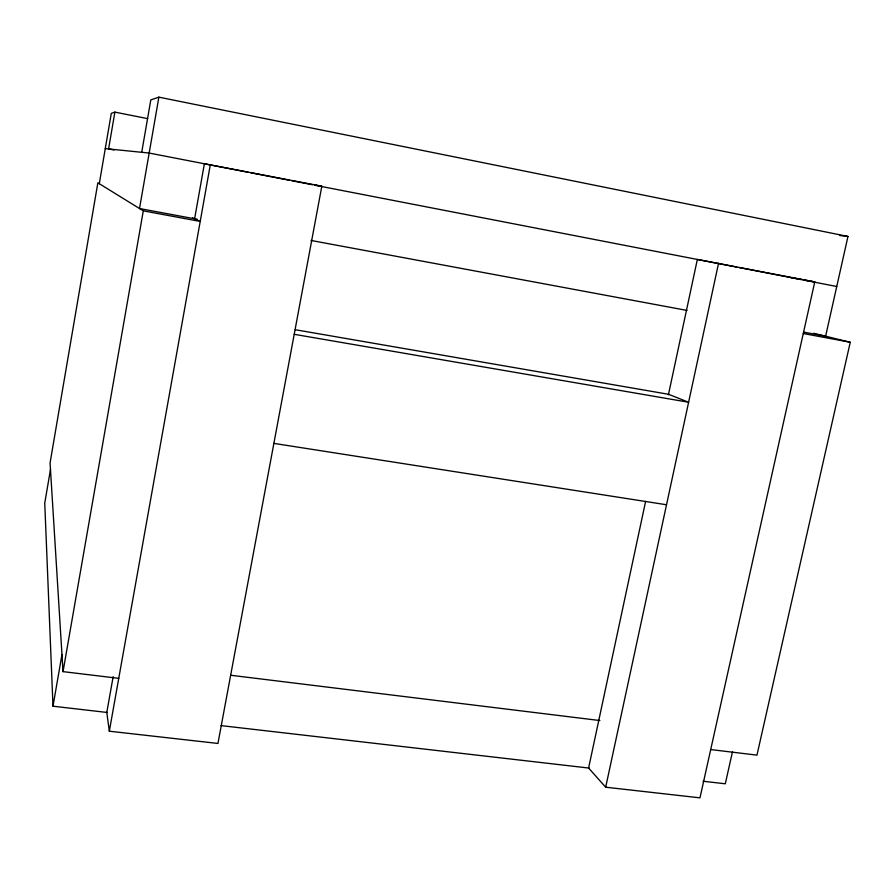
<?xml version="1.0" encoding="UTF-8"?>
<svg xmlns="http://www.w3.org/2000/svg" width="895" height="895" viewBox="0 0 895 895"><rect width="100%" height="100%" fill="white"/><g stroke="black" fill="none" stroke-linecap="round" stroke-linejoin="round"><path stroke-width="1.34" d="M50.478 469.562L44.75 503.102L52.995 706.211L107.165 712.465M99.289 183.699L111.293 113.341L114.884 112.121L147.709 118.643M114.884 112.121L108.586 148.939L114.068 150.002M141.723 152.307L150.808 99.904L158.885 97.152L847.968 236.448L825.615 336.207L803.654 332.123M52.995 706.211L61.968 654.558M158.885 97.152L139.519 208.535L197.347 219.297M63.03 671.63L143.29 210.851L97.857 182.815L50.064 462.939L63.03 671.63L118.744 678.343M113.162 676.676L106.796 712.42L109.324 731.204L217.944 743.454L321.82 186.194L204.384 163.774L194.607 218.783M109.324 731.204L210.347 164.557M645.608 501.435L588.597 768.022L605.68 787.208L699.968 797.848L814.763 281.891L697.35 259.449L668.408 394.796M605.68 787.208L718.562 263.219M732.457 751.856L725.297 783.796L703.067 781.234M813.678 333.276L850.25 342.259L756.957 755.134L710.708 749.562M105.274 148.604L149.174 153.056L248.105 172.254M221.065 725.61L589.167 768.089M839.734 235.486L847.968 236.448M230.876 675.277L599.874 720.542M315.029 185.142L321.82 186.194M273.881 443.383L666.529 504.758M295.328 329.729L668.52 394.281L688.602 402.258L294.209 334.305M790.945 277.618L814.763 281.891M143.29 210.851L200.212 221.434L192.503 217.787M803.274 333.522L850.25 342.259M311.046 240.453L687.024 310.42M250.723 172.769L289.152 180.231M291.815 180.745L312.489 184.75M315.23 185.287L736.686 267.09M739.304 267.594L801.07 279.576M803.811 280.113L836.747 286.501"/></g></svg>
